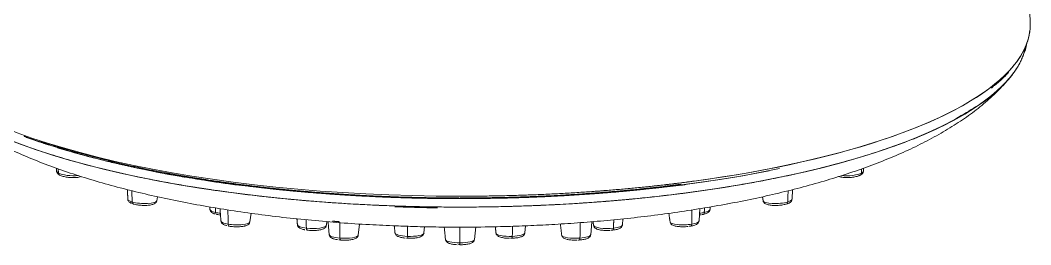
# Model space of a CAD drawing. Extents: x 6453 to 7582, y 0 to 827.
# Drawn here: x 6913.7 to 7020, y 672.8 to 696.3 of the extents above; entities that cross this region are included whole.
import ezdxf

# ---------------------------------------------------------------- set-up
doc = ezdxf.new("R2010")
doc.units = 0
doc.header["$LTSCALE"] = 30
doc.header["$MEASUREMENT"] = 0
doc.linetypes.add('HIDDEN2', pattern=[4.7625, 3.175, -1.5875])
doc.layers.add('1', color=7, linetype='CONTINUOUS')
doc.layers.add('2', color=1, linetype='HIDDEN2')

msp = doc.modelspace()

# ---------------------------------------------------------------- linework, layer by layer
at = {"layer": '1', "color": 7, "linetype": 'Continuous', "lineweight": 18}
for p, q in [((6917.5, 680.5), (6917.5, 680.49)), ((7002.4, 680.5), (7002.41, 680.8)), ((6994.89, 677.54), (6994.94, 678.54)), ((6928.06, 677.38), (6928.12, 677.8)), ((6985.11, 675.26), (6985.19, 676.55)), ((6986.26, 676.47), (6986.27, 676.72)), ((6937.85, 675.15), (6937.97, 676.06)), ((6945.9, 674.8), (6945.94, 675.18)), ((6973.71, 673.81), (6973.82, 675.17)), ((6977.05, 674.86), (6977.1, 675.48)), ((6949.25, 673.76), (6949.38, 674.93)), ((6956.16, 673.99), (6956.23, 674.64)), ((6961.48, 673.3), (6961.61, 674.62)), ((6966.79, 674.01), (6966.85, 674.74))]:
    msp.add_line(p, q, dxfattribs=at)
at = {"layer": '1', "color": 7, "linetype": 'Continuous', "lineweight": 13}
msp.add_line((6959.95, 672.95), (6959.95, 672.75), dxfattribs=at)
at = {"layer": '1', "color": 7, "linetype": 'Continuous', "lineweight": 18}
for centre, major_axis, ratio, start_param, end_param in [((6959.95, 694.64), (-59.63, 0), 0.300706, 0.215494, 2.928504), ((6959.95, 694.64), (-59.63, 0), 0.300706, 0.218604, 2.895334), ((6959.95, 695.41), (59.23, 0), 0.300706, 4.105999, 5.316163), ((6959.95, 695.41), (59.23, 0), 0.300706, 4.108786, 4.133428), ((6959.95, 695.41), (59.23, 0), 0.300706, 4.239162, 5.293658), ((7000.88, 680.41), (-1.52, -0.1), 0.266709, 2.600188, 3.11477), ((6926.53, 677.47), (-1.52, 0.08), 0.252931, 0.026088, 0.672889), ((6925.67, 677.32), (-0.086, -0.287), 0.67438, 5.158665, 6.632811), ((6959.95, 692.25), (52.01, 0), 0.300706, 4.580556, 4.667218), ((6959.95, 692.25), (52.01, 0), 0.300706, 4.62506, 4.629718), ((6993.38, 677.21), (1.23, 0.06), 0.252931, 5.357016, 5.483656), ((6984.74, 676.17), (1.23, 0.04), 0.260695, 5.234842, 5.357618), ((6944.37, 674.57), (1.23, -0.03), 0.254179, 4.202664, 4.325439), ((6975.53, 674.57), (1.23, 0.03), 0.254179, 4.976563, 5.099339), ((6983.59, 674.95), (1.23, 0.04), 0.242358, 5.099574, 5.226214), ((6947.71, 673.53), (1.23, -0.02), 0.235712, 4.328938, 4.455578), ((6954.64, 673.75), (1.23, -0.01), 0.250807, 4.460661, 4.583437), ((6965.27, 673.75), (1.23, 0.01), 0.250807, 4.718566, 4.841341), ((6972.19, 673.53), (-1.23, -0.02), 0.235712, 1.700967, 1.827607), ((6959.95, 673.05), (1.23, 0), 0.233445, 4.585749, 4.712389)]:
    msp.add_ellipse(centre, major_axis=major_axis, ratio=ratio, start_param=start_param, end_param=end_param, dxfattribs=at)
at = {"layer": '1', "color": 7, "linetype": 'Continuous', "lineweight": 13}
for centre, major_axis, ratio, start_param, end_param in [((6919.02, 680.41), (-1.52, 0.1), 0.266709, 0.047695, 0.414764), ((6919.02, 680.41), (-1.52, 0.1), 0.266709, 0.414764, 0.541405), ((6917.96, 680.34), (-0.139, -0.266), 0.825943, 5.30184, 6.283898), ((6919.02, 680.41), (-1.52, 0.1), 0.266709, 0.541405, 2.111205), ((7000.88, 680.41), (-1.52, -0.1), 0.266709, 1.026349, 2.600188), ((7001.94, 680.34), (-0.139, 0.266), 0.825943, 3.14157, 4.122938), ((6926.53, 677.47), (-1.52, 0.08), 0.252931, 0.672889, 0.799529), ((6926.53, 677.47), (-1.52, 0.08), 0.252931, 0.799529, 3.116236), ((6993.37, 677.47), (-1.52, -0.08), 0.252931, 0.025777, 2.342064), ((6993.37, 677.47), (-1.52, -0.08), 0.252931, 2.342064, 3.116269), ((6935.17, 676.43), (1.52, -0.05), 0.260695, 3.165229, 4.06716), ((6984.73, 676.43), (-1.52, -0.05), 0.260695, 2.216025, 3.116631), ((6994.23, 677.32), (-0.086, 0.287), 0.67438, 3.064109, 4.266113), ((6934.43, 676.23), (-0.067, -0.292), 0.580586, 5.130497, 6.60911), ((6935.17, 676.43), (1.52, -0.05), 0.260695, 4.06716, 4.43615), ((6936.32, 675.21), (-1.53, 0.05), 0.242358, 0.023386, 1.056971), ((6983.58, 675.21), (-1.53, -0.05), 0.242358, 2.084621, 3.117421), ((6984.73, 676.43), (1.52, 0.05), 0.260695, 4.98745, 5.357618), ((6985.48, 676.23), (0.067, -0.292), 0.580586, 0.037767, 1.152688), ((6936.32, 675.21), (-1.53, 0.05), 0.242358, 1.056971, 3.117364), ((6935.71, 675), (-0.051, -0.296), 0.476858, 5.088385, 6.562531), ((6944.37, 674.84), (1.52, -0.03), 0.254179, 3.165847, 4.325439), ((6944.37, 674.84), (-1.52, 0.03), 0.254179, 1.183847, 3.117253), ((6943.91, 674.58), (-0.037, -0.298), 0.364972, 5.081095, 6.559708), ((6975.53, 674.84), (1.52, 0.03), 0.254179, 3.165591, 5.099339), ((6976, 674.58), (0.037, -0.298), 0.364972, 6.006663, 7.485276), ((6975.53, 674.84), (-1.52, -0.03), 0.254179, 1.957746, 3.117338), ((6983.58, 675.21), (-1.53, -0.05), 0.242358, 0.024473, 2.084621), ((6984.19, 675), (-0.051, 0.296), 0.476858, 3.134392, 4.336393), ((6947.72, 673.79), (-1.53, 0.03), 0.235712, 0.021319, 1.313986), ((6947.72, 673.79), (-1.53, 0.03), 0.235712, 1.313986, 3.118045), ((6947.4, 673.55), (-0.024, -0.299), 0.24684, 5.054743, 6.528889), ((6954.64, 674.01), (1.53, -0.01), 0.250807, 3.160588, 4.583437), ((6954.64, 674.01), (-1.53, 0.01), 0.250807, 1.441844, 3.117637), ((6954.48, 673.73), (-0.012, -0.3), 0.124485, 5.060118, 6.538731), ((6959.95, 673.31), (-1.53, 0), 0.233445, 0.022335, 1.570796), ((6959.95, 673.31), (-1.53, 0), 0.233445, 1.570796, 3.118325), ((6965.26, 674.01), (1.53, 0.01), 0.250807, 3.170407, 4.841341), ((6965.42, 673.73), (0.012, -0.3), 0.124485, 6.02764, 7.506253), ((6965.26, 674.01), (-1.53, -0.01), 0.250807, 1.699749, 3.117686), ((6972.18, 673.79), (-1.53, -0.03), 0.235712, 0.027473, 1.827607), ((6972.5, 673.55), (0.024, -0.299), 0.24684, 6.037482, 7.511628), ((6972.18, 673.79), (-1.53, -0.03), 0.235712, 1.827607, 3.118115)]:
    msp.add_ellipse(centre, major_axis=major_axis, ratio=ratio, start_param=start_param, end_param=end_param, dxfattribs=at)
at = {"layer": '1', "color": 7, "linetype": 'Continuous', "lineweight": 18}
for points, weights, knots in [([(7019.49, 693.67), (7016.44, 676.71), (6959.95, 676.71), (6903.2, 676.71), (6900.4, 693.75)], [0.978670569404, 0.718190963697, 1, 0.717239049349, 0.98043648952], [0, 0, 0, 0.499157, 0.499157, 1, 1, 1]), ([(6994.32, 679.99), (6978.87, 676.71), (6959.95, 676.71), (6941.32, 676.71), (6926, 679.9)], [0.859828806668, 0.883868624499, 1, 0.885391155307, 0.860474979738], [0, 0, 0, 0.503299, 0.503299, 1, 1, 1])]:
    msp.add_rational_spline(points, weights, degree=2, knots=knots, dxfattribs=at)
msp.add_rational_spline([(7019.49, 693.67), (7019.07, 691.31), (7016.62, 689.06)], [0.978701271303, 0.931644721681, 0.902281790599], degree=2, dxfattribs=at)
for points, degree, knots in [([(7019.36, 692.98), (7019.47, 693.31), (7019.55, 693.65), (7019.61, 693.99), (7019.61, 693.99)], 3, [0, 0, 0, 0, 0.984984, 1, 1, 1, 1]), ([(7019.39, 693.12), (7019.49, 693.41), (7019.56, 693.7), (7019.61, 693.99), (7019.61, 693.99)], 3, [0, 0, 0, 0, 0.982439, 1, 1, 1, 1]), ([(6902.71, 689.59), (6903, 689.26), (6903.82, 688.45), (6905.2, 687.24), (6906.9, 685.97), (6908.71, 684.81), (6910.65, 683.73), (6912.71, 682.71), (6914.89, 681.77), (6917.16, 680.9), (6919.52, 680.08), (6921.98, 679.33), (6924.52, 678.64), (6927.15, 678), (6929.84, 677.41), (6932.62, 676.89), (6935.46, 676.41), (6938.36, 675.99), (6941.32, 675.62), (6944.34, 675.31), (6947.37, 675.05), (6950.35, 674.86), (6952.97, 674.74), (6955.29, 674.66), (6957.53, 674.61), (6959.1, 674.6), (6959.95, 674.6)], 3, [0, 0, 0, 0, 0.028435, 0.074859, 0.119096, 0.164205, 0.209527, 0.254662, 0.299515, 0.34406, 0.388306, 0.432284, 0.476033, 0.519602, 0.563042, 0.606414, 0.649762, 0.693138, 0.736601, 0.780173, 0.823742, 0.86673, 0.906369, 0.934088, 0.964434, 1, 1, 1, 1]), ([(6902.79, 689.49), (6903.06, 689.2), (6903.86, 688.43), (6905.2, 687.24), (6906.9, 685.97), (6908.71, 684.81), (6910.65, 683.73), (6912.71, 682.71), (6914.89, 681.77), (6917.16, 680.9), (6919.52, 680.08), (6921.98, 679.33), (6924.52, 678.64), (6927.15, 678), (6929.84, 677.41), (6932.62, 676.89), (6935.46, 676.41), (6938.36, 675.99), (6941.32, 675.62), (6944.34, 675.31), (6947.37, 675.05), (6950.35, 674.86), (6952.97, 674.74), (6955.29, 674.66), (6957.53, 674.61), (6959.1, 674.6), (6959.95, 674.6)], 3, [0, 0, 0, 0, 0.025711, 0.072265, 0.116626, 0.161862, 0.207311, 0.252572, 0.297551, 0.342221, 0.386591, 0.430692, 0.474564, 0.518255, 0.561817, 0.605311, 0.64878, 0.692278, 0.735863, 0.779556, 0.823248, 0.866356, 0.906106, 0.933904, 0.964334, 1, 1, 1, 1]), ([(6959.95, 674.6), (6961.13, 674.6), (6962.8, 674.62), (6965.28, 674.68), (6967.43, 674.76), (6970, 674.89), (6972.68, 675.07), (6975.46, 675.3), (6978.29, 675.59), (6981.13, 675.93), (6983.96, 676.34), (6986.75, 676.79), (6989.5, 677.3), (6992.19, 677.87), (6994.81, 678.49), (6997.35, 679.17), (6999.81, 679.9), (7002.17, 680.69), (7004.43, 681.54), (7006.59, 682.44), (7008.65, 683.42), (7010.58, 684.46), (7012.4, 685.57), (7014.08, 686.75), (7015.6, 688.01), (7016.64, 688.99), (7017.17, 689.57), (7017.26, 689.68)], 3, [0, 0, 0, 0, 0.049217, 0.069759, 0.10384, 0.13944, 0.177631, 0.217395, 0.258249, 0.299839, 0.341938, 0.3844, 0.427138, 0.470093, 0.513221, 0.556508, 0.59995, 0.643547, 0.687296, 0.73119, 0.775205, 0.819286, 0.863316, 0.906992, 0.949777, 0.99093, 1, 1, 1, 1]), ([(6959.95, 674.6), (6961.13, 674.6), (6962.8, 674.62), (6965.28, 674.68), (6967.43, 674.76), (6970, 674.89), (6972.68, 675.07), (6975.46, 675.3), (6978.29, 675.59), (6981.13, 675.93), (6983.96, 676.34), (6986.75, 676.79), (6989.5, 677.3), (6992.19, 677.87), (6994.81, 678.49), (6997.35, 679.17), (6999.81, 679.9), (7002.17, 680.69), (7004.43, 681.54), (7006.59, 682.44), (7008.65, 683.42), (7010.58, 684.46), (7012.4, 685.57), (7014.08, 686.75), (7015.6, 688.01), (7016.64, 688.99), (7017.17, 689.57), (7017.26, 689.68)], 3, [0, 0, 0, 0, 0.049217, 0.069758, 0.10384, 0.139439, 0.177631, 0.217394, 0.258247, 0.299838, 0.341936, 0.384398, 0.427135, 0.470091, 0.513218, 0.556505, 0.599947, 0.643543, 0.687292, 0.731186, 0.775201, 0.819282, 0.863312, 0.906987, 0.949773, 0.990925, 1, 1, 1, 1]), ([(6914.11, 684.14), (6914.13, 684.14), (6915.79, 683.52), (6917.61, 682.96)], 2, [0, 0, 0, 0.010417, 1, 1, 1]), ([(6914.11, 684.15), (6914.13, 684.14), (6915.15, 683.76), (6916.21, 683.41)], 2, [0, 0, 0, 0.017941, 1, 1, 1]), ([(6914.29, 684.06), (6914.3, 684.06), (6915.44, 683.64), (6916.67, 683.25)], 2, [0, 0, 0, 0.003401, 1, 1, 1]), ([(6914.41, 684.02), (6914.44, 684.01), (6915.55, 683.61), (6916.69, 683.24)], 2, [0, 0, 0, 0.031359, 1, 1, 1]), ([(6959.85, 677.67), (6957.25, 677.67), (6954.65, 677.74), (6951.92, 677.81), (6949.22, 677.96), (6946.44, 678.12), (6943.72, 678.35), (6940.93, 678.59), (6938.23, 678.91), (6935.48, 679.24), (6932.85, 679.65), (6930.18, 680.07), (6927.67, 680.56), (6925.12, 681.06), (6922.76, 681.64), (6920.39, 682.22), (6916.95, 683.25), (6915.74, 683.66)], 2, [0, 0, 0, 0.114376, 0.114376, 0.230967, 0.230967, 0.347557, 0.347557, 0.464148, 0.464148, 0.580739, 0.580739, 0.69733, 0.69733, 0.813921, 0.813921, 0.930512, 1, 1, 1]), ([(6959.85, 677.67), (6957.25, 677.67), (6954.65, 677.74), (6951.92, 677.81), (6949.22, 677.96), (6946.44, 678.12), (6943.72, 678.35), (6940.93, 678.59), (6938.23, 678.91), (6935.48, 679.24), (6932.85, 679.65), (6930.18, 680.07), (6927.67, 680.56), (6925.12, 681.06), (6922.76, 681.64), (6920.39, 682.22), (6916.95, 683.25), (6915.74, 683.66)], 2, [0, 0, 0, 0.114376, 0.114376, 0.230967, 0.230967, 0.347557, 0.347557, 0.464148, 0.464148, 0.580739, 0.580739, 0.69733, 0.69733, 0.813921, 0.813921, 0.930512, 1, 1, 1]), ([(6917.6, 682.96), (6918.07, 682.81), (6920.7, 682.04), (6923.05, 681.48), (6925.39, 680.92), (6927.9, 680.43), (6930.39, 679.95), (6933.02, 679.54), (6935.62, 679.15), (6938.33, 678.83), (6940.99, 678.51), (6943.74, 678.28), (6946.42, 678.05), (6949.16, 677.9), (6951.82, 677.75), (6954.52, 677.67), (6957.14, 677.6), (6959.76, 677.6), (6962.36, 677.6), (6964.95, 677.66), (6967.63, 677.73), (6970.28, 677.87), (6973, 678.02), (6975.67, 678.24), (6978.4, 678.46), (6981.06, 678.77), (6982.05, 678.88), (6983.04, 679.01)], 2, [0, 0, 0, 0.01771, 0.097125, 0.097125, 0.176541, 0.176541, 0.255956, 0.255956, 0.335372, 0.335372, 0.414787, 0.414787, 0.494203, 0.494203, 0.573618, 0.573618, 0.653034, 0.653034, 0.732449, 0.732449, 0.811865, 0.811865, 0.89128, 0.89128, 0.970696, 0.970696, 1, 1, 1]), ([(6917.79, 682.9), (6918.11, 682.8), (6920.63, 682.06), (6923.03, 681.48), (6924.58, 681.11), (6926.21, 680.77)], 2, [0, 0, 0, 0.083773, 0.638558, 0.638558, 1, 1, 1]), ([(6917.84, 682.99), (6917.93, 682.95), (6918.03, 682.92), (6918.15, 682.87), (6918.18, 682.86), (6918.2, 682.85)], 3, [0, 0, 0, 0, 0.803921, 0.803921, 1, 1, 1, 1]), ([(6917.84, 682.99), (6917.93, 682.95), (6918.03, 682.92), (6918.15, 682.87), (6918.18, 682.86), (6918.2, 682.85)], 3, [0, 0, 0, 0, 0.803921, 0.803921, 1, 1, 1, 1]), ([(6918.03, 682.83), (6918.13, 682.8), (6919.85, 682.28), (6921.58, 681.84)], 2, [0, 0, 0, 0.059082, 1, 1, 1]), ([(6918.03, 682.83), (6918.13, 682.8), (6919.85, 682.28), (6921.58, 681.84)], 2, [0, 0, 0, 0.058491, 1, 1, 1]), ([(6917.51, 680.5), (6917.51, 680.48), (6917.5, 680.4), (6917.57, 680.27), (6917.68, 680.16), (6917.77, 680.1), (6917.83, 680.07)], 3, [0, 0, 0, 0, 0.087061, 0.374859, 0.681531, 1, 1, 1, 1]), ([(7002.08, 680.07), (7002.14, 680.1), (7002.24, 680.17), (7002.37, 680.31), (7002.39, 680.43), (7002.39, 680.49)], 3, [0, 0, 0, 0, 0.358437, 0.754362, 1, 1, 1, 1]), ([(6917.83, 680.07), (6917.88, 680.05), (6918.05, 679.97), (6918.4, 679.88), (6918.81, 679.82), (6919.07, 679.81), (6919.15, 679.82)], 3, [0, 0, 0, 0, 0.177058, 0.499828, 0.83607, 1, 1, 1, 1]), ([(6919.15, 679.82), (6919.24, 679.81), (6919.49, 679.8), (6919.83, 679.84), (6920.04, 679.88), (6920.12, 679.91)], 3, [0, 0, 0, 0, 0.225464, 0.677383, 1, 1, 1, 1]), ([(6999.79, 679.91), (6999.87, 679.88), (7000.08, 679.84), (7000.5, 679.8), (7001.02, 679.81), (7001.52, 679.88), (7001.83, 679.96), (7001.96, 680.02), (7001.98, 680.03)], 3, [0, 0, 0, 0, 0.132144, 0.348311, 0.552406, 0.754875, 0.960648, 1, 1, 1, 1]), ([(6946.27, 678.08), (6947.97, 677.96), (6949.69, 677.87), (6952.41, 677.72), (6955.15, 677.66), (6957.81, 677.59), (6963.15, 677.61), (6965.8, 677.69), (6968.54, 677.77), (6971.25, 677.93), (6974.03, 678.09), (6976.76, 678.33), (6979.55, 678.58), (6982.25, 678.91), (6982.81, 678.98), (6983.37, 679.05)], 2, [0, 0, 0, 0.090309, 0.090309, 0.236915, 0.236915, 0.383521, 0.530128, 0.530128, 0.676734, 0.676734, 0.82334, 0.82334, 0.969946, 0.969946, 1, 1, 1]), ([(6983.18, 679.1), (6982.43, 679), (6981.67, 678.91), (6978.97, 678.59), (6976.19, 678.35), (6973.47, 678.12), (6970.69, 677.96), (6967.99, 677.81), (6965.25, 677.74), (6962.61, 677.67), (6959.95, 677.67)], 2, [0, 0, 0, 0.064656, 0.064656, 0.298492, 0.298492, 0.532328, 0.532328, 0.766164, 0.766164, 1, 1, 1]), ([(6983.03, 679.08), (6982.36, 679), (6981.67, 678.91), (6978.97, 678.59), (6976.19, 678.35), (6973.47, 678.12), (6970.69, 677.96), (6967.99, 677.81), (6965.25, 677.74), (6962.61, 677.67), (6959.95, 677.67)], 2, [0, 0, 0, 0.058713, 0.058713, 0.294035, 0.294035, 0.529356, 0.529356, 0.764678, 0.764678, 1, 1, 1]), ([(6925.01, 677.54), (6925.01, 677.53), (6925, 677.47), (6925.06, 677.35), (6925.18, 677.22), (6925.28, 677.15), (6925.37, 677.11), (6925.39, 677.11)], 3, [0, 0, 0, 0, 0.028273, 0.289946, 0.548078, 0.920324, 1, 1, 1, 1]), ([(6925.58, 677.03), (6925.65, 677.01), (6925.86, 676.96), (6926.26, 676.9), (6926.78, 676.87), (6927.27, 676.9), (6927.64, 676.98), (6927.88, 677.08), (6928.03, 677.24), (6928.04, 677.35), (6928.05, 677.38)], 3, [0, 0, 0, 0, 0.082859, 0.245357, 0.404078, 0.563113, 0.726343, 0.864628, 0.963673, 1, 1, 1, 1]), ([(6991.85, 677.39), (6991.85, 677.38), (6991.84, 677.32), (6991.92, 677.2), (6992.04, 677.08), (6992.24, 676.99), (6992.57, 676.91), (6993.05, 676.87), (6993.57, 676.89), (6993.92, 676.94), (6994.07, 676.97), (6994.08, 676.98)], 3, [0, 0, 0, 0, 0.006694, 0.086178, 0.163626, 0.273969, 0.451207, 0.634992, 0.809902, 0.984157, 1, 1, 1, 1]), ([(6994.32, 677.03), (6994.39, 677.05), (6994.55, 677.11), (6994.74, 677.22), (6994.88, 677.39), (6994.88, 677.5), (6994.88, 677.54)], 3, [0, 0, 0, 0, 0.231832, 0.618688, 0.89507, 1, 1, 1, 1]), ([(6933.66, 676.47), (6933.65, 676.45), (6933.65, 676.38), (6933.72, 676.25), (6933.85, 676.13), (6933.99, 676.05), (6934.12, 676.01), (6934.15, 676)], 3, [0, 0, 0, 0, 0.065998, 0.284104, 0.515361, 0.87486, 1, 1, 1, 1]), ([(6953.11, 676.75), (6953.9, 676.72), (6954.67, 676.69), (6956.17, 676.65), (6956.89, 676.64), (6957.6, 676.63)], 3, [0, 0, 0, 0, 0.516546, 0.516546, 1, 1, 1, 1]), ([(6953.23, 676.74), (6953.99, 676.71), (6954.8, 676.69), (6955.6, 676.67), (6955.65, 676.67)], 3, [0, 0, 0, 0, 0.938472, 1, 1, 1, 1]), ([(6985.54, 675.94), (6985.62, 675.95), (6985.83, 676.01), (6986.05, 676.11), (6986.23, 676.3), (6986.24, 676.42), (6986.24, 676.47)], 3, [0, 0, 0, 0, 0.201685, 0.625174, 0.879464, 1, 1, 1, 1]), ([(6934.36, 675.94), (6934.43, 675.92), (6934.56, 675.9), (6934.69, 675.88), (6934.75, 675.87)], 3, [0, 0, 0, 0, 0.597889, 1, 1, 1, 1]), ([(6934.8, 675.25), (6934.81, 675.2), (6934.83, 675.1), (6934.93, 674.97), (6935.1, 674.86), (6935.26, 674.8), (6935.41, 674.76), (6935.42, 674.76)], 3, [0, 0, 0, 0, 0.159645, 0.333752, 0.561846, 0.946904, 1, 1, 1, 1]), ([(6947.27, 675.17), (6947.27, 675.17), (6947.25, 675.17), (6947.23, 675.17), (6947.21, 675.17), (6947.19, 675.18), (6947.17, 675.18), (6947.15, 675.18), (6947.13, 675.18), (6947.11, 675.18), (6947.09, 675.18), (6947.07, 675.19), (6947.05, 675.19), (6947.03, 675.19), (6947.01, 675.19), (6946.99, 675.19), (6946.97, 675.2), (6946.93, 675.2), (6946.87, 675.2), (6946.79, 675.21), (6946.72, 675.22), (6946.63, 675.23), (6946.57, 675.24), (6946.54, 675.24)], 3, [0, 0, 0, 0, 0.025307, 0.05066, 0.076057, 0.101501, 0.12699, 0.152525, 0.178106, 0.203732, 0.229405, 0.255123, 0.280887, 0.306698, 0.332554, 0.358457, 0.384406, 0.410401, 0.515166, 0.619998, 0.7249, 0.829878, 1, 1, 1, 1]), ([(6947.27, 675.17), (6947.27, 675.17), (6947.25, 675.17), (6947.23, 675.17), (6947.21, 675.17), (6947.19, 675.18), (6947.17, 675.18), (6947.15, 675.18), (6947.13, 675.18), (6947.11, 675.18), (6947.09, 675.18), (6947.07, 675.19), (6947.05, 675.19), (6947.03, 675.19), (6947.01, 675.19), (6946.99, 675.19), (6946.97, 675.2), (6946.93, 675.2), (6946.87, 675.2), (6946.79, 675.21), (6946.72, 675.22), (6946.63, 675.23), (6946.57, 675.24), (6946.54, 675.24)], 3, [0, 0, 0, 0, 0.025307, 0.05066, 0.076057, 0.101501, 0.12699, 0.152525, 0.178106, 0.203732, 0.229405, 0.255123, 0.280887, 0.306698, 0.332554, 0.358457, 0.384406, 0.410401, 0.515166, 0.619998, 0.7249, 0.829878, 1, 1, 1, 1]), ([(6984.24, 674.71), (6984.32, 674.72), (6984.54, 674.77), (6984.8, 674.85), (6984.99, 674.99), (6985.1, 675.14), (6985.1, 675.24), (6985.1, 675.26)], 3, [0, 0, 0, 0, 0.174463, 0.528035, 0.758029, 0.945879, 1, 1, 1, 1]), ([(6935.66, 674.71), (6935.74, 674.69), (6935.97, 674.66), (6936.4, 674.63), (6936.89, 674.65), (6937.21, 674.68), (6937.32, 674.73), (6937.33, 674.73)], 3, [0, 0, 0, 0, 0.142164, 0.41743, 0.692431, 0.971556, 1, 1, 1, 1]), ([(6937.33, 674.73), (6937.45, 674.75), (6937.62, 674.82), (6937.8, 674.97), (6937.83, 675.1), (6937.84, 675.15)], 3, [0, 0, 0, 0, 0.492869, 0.832316, 1, 1, 1, 1]), ([(6942.85, 674.86), (6942.85, 674.85), (6942.84, 674.79), (6942.91, 674.67), (6943.02, 674.54), (6943.23, 674.43), (6943.43, 674.36), (6943.6, 674.33), (6943.62, 674.33)], 3, [0, 0, 0, 0, 0.021726, 0.186672, 0.349136, 0.583209, 0.955922, 1, 1, 1, 1]), ([(6943.87, 674.29), (6943.95, 674.28), (6944.19, 674.25), (6944.63, 674.24), (6945.11, 674.28), (6945.49, 674.37), (6945.72, 674.48), (6945.88, 674.65), (6945.89, 674.76), (6945.89, 674.8)], 3, [0, 0, 0, 0, 0.097158, 0.284884, 0.473928, 0.667727, 0.83664, 0.955218, 1, 1, 1, 1]), ([(6974.01, 674.8), (6974.01, 674.79), (6974, 674.72), (6974.07, 674.61), (6974.19, 674.48), (6974.4, 674.38), (6974.73, 674.29), (6975.21, 674.25), (6975.58, 674.25), (6975.75, 674.26), (6975.76, 674.26)], 3, [0, 0, 0, 0, 0.013882, 0.109465, 0.203653, 0.339416, 0.555539, 0.776308, 0.986992, 1, 1, 1, 1]), ([(6976.03, 674.29), (6976.12, 674.3), (6976.35, 674.33), (6976.66, 674.42), (6976.89, 674.54), (6977.04, 674.71), (6977.04, 674.82), (6977.04, 674.86)], 3, [0, 0, 0, 0, 0.15692, 0.469066, 0.739211, 0.929447, 1, 1, 1, 1]), ([(6982.06, 675.15), (6982.06, 675.14), (6982.06, 675.07), (6982.13, 674.95), (6982.26, 674.84), (6982.46, 674.75), (6982.8, 674.67), (6983.28, 674.63), (6983.7, 674.64), (6983.92, 674.67), (6983.97, 674.67)], 3, [0, 0, 0, 0, 0.019607, 0.104152, 0.190312, 0.31777, 0.524557, 0.731957, 0.929995, 1, 1, 1, 1]), ([(6946.2, 673.81), (6946.2, 673.8), (6946.19, 673.73), (6946.26, 673.62), (6946.37, 673.5), (6946.56, 673.4), (6946.8, 673.32), (6947.03, 673.29), (6947.12, 673.28)], 3, [0, 0, 0, 0, 0.029171, 0.165395, 0.30217, 0.500233, 0.831332, 1, 1, 1, 1]), ([(6947.38, 673.25), (6947.46, 673.24), (6947.71, 673.23), (6948.14, 673.23), (6948.6, 673.29), (6948.91, 673.37), (6949.11, 673.49), (6949.23, 673.64), (6949.24, 673.73), (6949.24, 673.76)], 3, [0, 0, 0, 0, 0.103304, 0.30301, 0.505162, 0.715561, 0.852394, 0.966462, 1, 1, 1, 1]), ([(6953.12, 674), (6953.13, 673.95), (6953.15, 673.85), (6953.26, 673.72), (6953.44, 673.61), (6953.72, 673.52), (6954.01, 673.47), (6954.18, 673.45), (6954.19, 673.45)], 3, [0, 0, 0, 0, 0.113322, 0.24055, 0.409254, 0.688261, 0.973538, 1, 1, 1, 1]), ([(6954.47, 673.43), (6954.55, 673.43), (6954.8, 673.43), (6955.23, 673.45), (6955.66, 673.53), (6955.94, 673.64), (6956.12, 673.81), (6956.15, 673.94), (6956.15, 673.98)], 3, [0, 0, 0, 0, 0.111173, 0.326431, 0.545845, 0.780694, 0.925489, 1, 1, 1, 1]), ([(6958.43, 673.3), (6958.44, 673.25), (6958.46, 673.15), (6958.57, 673.03), (6958.72, 672.93), (6958.98, 672.84), (6959.32, 672.78), (6959.57, 672.77), (6959.67, 672.76)], 3, [0, 0, 0, 0, 0.101821, 0.209306, 0.347036, 0.584479, 0.844534, 1, 1, 1, 1]), ([(6959.95, 672.75), (6960.04, 672.75), (6960.29, 672.76), (6960.69, 672.79), (6961.07, 672.88), (6961.29, 672.98), (6961.44, 673.14), (6961.47, 673.25), (6961.47, 673.3)], 3, [0, 0, 0, 0, 0.119234, 0.350735, 0.588769, 0.798873, 0.925236, 1, 1, 1, 1]), ([(6963.75, 673.99), (6963.75, 673.97), (6963.74, 673.9), (6963.82, 673.78), (6963.94, 673.66), (6964.16, 673.56), (6964.51, 673.47), (6964.89, 673.43), (6965.11, 673.43), (6965.15, 673.43)], 3, [0, 0, 0, 0, 0.028275, 0.135874, 0.247302, 0.415779, 0.678292, 0.933668, 1, 1, 1, 1]), ([(6965.44, 673.43), (6965.52, 673.44), (6965.77, 673.45), (6966.16, 673.51), (6966.47, 673.61), (6966.67, 673.74), (6966.78, 673.9), (6966.78, 673.99), (6966.78, 674.01)], 3, [0, 0, 0, 0, 0.129437, 0.381883, 0.645692, 0.820526, 0.959945, 1, 1, 1, 1]), ([(6970.67, 673.75), (6970.67, 673.7), (6970.7, 673.61), (6970.8, 673.49), (6970.96, 673.39), (6971.22, 673.31), (6971.62, 673.25), (6971.99, 673.22), (6972.2, 673.23), (6972.24, 673.24)], 3, [0, 0, 0, 0, 0.080917, 0.17337, 0.291355, 0.493828, 0.715779, 0.947407, 1, 1, 1, 1]), ([(6972.52, 673.25), (6972.61, 673.25), (6972.85, 673.28), (6973.22, 673.35), (6973.48, 673.46), (6973.67, 673.63), (6973.7, 673.76), (6973.7, 673.8)], 3, [0, 0, 0, 0, 0.14212, 0.421256, 0.719773, 0.906458, 1, 1, 1, 1])]:
    msp.add_open_spline(points, degree=degree, knots=knots, dxfattribs=at)
for points, degree in [([(7017.38, 689.82), (7017.48, 689.94), (7017.58, 690.06), (7017.68, 690.18)], 3), ([(7017.38, 689.82), (7017.48, 689.94), (7017.58, 690.06), (7017.68, 690.18)], 3), ([(6917.44, 682.1), (6917.44, 682.02)], 1), ([(6917.49, 680.8), (6917.5, 680.49)], 1), ([(6923.22, 681.43), (6923.3, 681.41), (6923.37, 681.39)], 2), ([(6923.22, 681.43), (6923.3, 681.41), (6923.37, 681.39)], 2), ([(6927.72, 680.46), (6929.35, 680.13), (6931.05, 679.85)], 2), ([(6927.72, 680.45), (6929.35, 680.13), (6931.05, 679.85)], 2), ([(6933.1, 679.52), (6934.83, 679.25), (6936.61, 679.02)], 2), ([(6933.1, 679.52), (6934.83, 679.25), (6936.61, 679.02)], 2), ([(7001.98, 680.03), (7002.08, 680.07)], 1), ([(6924.96, 678.54), (6925.01, 677.54)], 1), ([(6983.04, 678.99), (6983.38, 679.03), (6983.72, 679.08)], 2), ([(6983.04, 678.99), (6983.38, 679.03), (6983.72, 679.08)], 2), ([(6991.78, 677.8), (6991.85, 677.38)], 1), ([(6933.63, 676.73), (6933.65, 676.48)], 1), ([(6934.71, 676.55), (6934.8, 675.26)], 1), ([(6942.8, 675.48), (6942.85, 674.86)], 1), ([(6946.08, 675.17), (6946.19, 673.81)], 1), ([(6973.96, 675.18), (6974, 674.8)], 1), ([(6981.93, 676.06), (6982.06, 675.15)], 1), ([(6985.15, 675.87), (6985.2, 675.88), (6985.24, 675.89), (6985.29, 675.89)], 3), ([(6953.05, 674.74), (6953.11, 674.01)], 1), ([(6958.29, 674.61), (6958.43, 673.3)], 1), ([(6963.67, 674.64), (6963.74, 673.99)], 1), ([(6970.52, 674.93), (6970.66, 673.75)], 1)]:
    msp.add_open_spline(points, degree=degree, dxfattribs=at)
at = {"layer": '1', "color": 7, "linetype": 'Continuous', "lineweight": 13}
for points in [[(6917.69, 680.73), (6917.7, 680.29)], [(7002.21, 680.72), (7002.2, 680.29)], [(6925.43, 678.43), (6925.46, 677.25)], [(6994.47, 678.42), (6994.45, 677.25)], [(6934.24, 676.15), (6934.23, 676.63)], [(6935.54, 676.41), (6935.56, 674.92)], [(6984.36, 676.41), (6984.34, 674.92)], [(6985.66, 676.15), (6985.67, 676.63)], [(6943.79, 674.49), (6943.78, 675.38)], [(6976.11, 674.49), (6976.13, 675.38)], [(6947.31, 675.07), (6947.33, 673.45)], [(6954.44, 673.63), (6954.43, 674.69)], [(6959.95, 674.6), (6959.95, 672.95)], [(6965.46, 673.63), (6965.47, 674.69)], [(6972.59, 675.07), (6972.58, 673.45)]]:
    msp.add_open_spline(points, degree=1, dxfattribs=at)
at = {"layer": '2', "color": 7, "linetype": 'Continuous', "lineweight": 18}
for start_param, end_param in [(2.869058, 3.148949), (2.870415, 3.152962)]:
    msp.add_ellipse((6959.95, 695.89), major_axis=(-60, 0), ratio=0.300706, start_param=start_param, end_param=end_param, dxfattribs=at)
at = {"layer": '2', "color": 7, "linetype": 'Continuous', "lineweight": 13}
for start_param, end_param in [(0.272952, 1.570796), (0.272952, 1.570796), (1.570796, 2.870415), (1.993768, 2.869058)]:
    msp.add_ellipse((6959.95, 695.89), major_axis=(-60, 0), ratio=0.300706, start_param=start_param, end_param=end_param, dxfattribs=at)
at = {"layer": '2', "color": 7, "linetype": 'Continuous', "lineweight": 18}
for knots in [[0, 0, 0, 0, 0.004577, 0.054717, 0.107294, 0.16443, 0.221924, 0.284258, 0.348067, 0.414383, 0.482876, 0.557679, 0.635057, 0.71394, 0.797653, 0.884448, 0.971628, 1, 1, 1, 1], [0, 0, 0, 0, 0.004581, 0.05472, 0.107298, 0.164433, 0.221927, 0.28426, 0.348069, 0.414385, 0.482878, 0.557681, 0.635058, 0.713941, 0.797653, 0.884448, 0.971628, 1, 1, 1, 1]]:
    msp.add_open_spline([(7019.94, 696.03), (7019.94, 696.07), (7019.94, 696.64), (7019.84, 697.7), (7019.58, 699.24), (7019.16, 700.78), (7018.56, 702.35), (7017.79, 703.88), (7016.84, 705.38), (7015.71, 706.86), (7014.37, 708.33), (7012.82, 709.77), (7011.05, 711.18), (7009.07, 712.54), (7006.88, 713.85), (7004.48, 715.09), (7002.51, 716), (7001.33, 716.47), (7001.03, 716.59)], degree=3, knots=knots, dxfattribs=at)
for points in [[(7015.86, 689.22), (7016.91, 690.03), (7017.67, 690.88)], [(7016.61, 689.85), (7017.22, 690.34), (7017.65, 690.85)]]:
    msp.add_open_spline(points, degree=2, dxfattribs=at)
at = {"layer": '2', "color": 7, "linetype": 'Continuous', "lineweight": 13}
msp.add_rational_spline([(6959.95, 677.85), (6972.83, 677.85), (6984.58, 679.44)], [1, 0.977720120662, 1], degree=2, dxfattribs=at)

doc.saveas('drawing.dxf')
